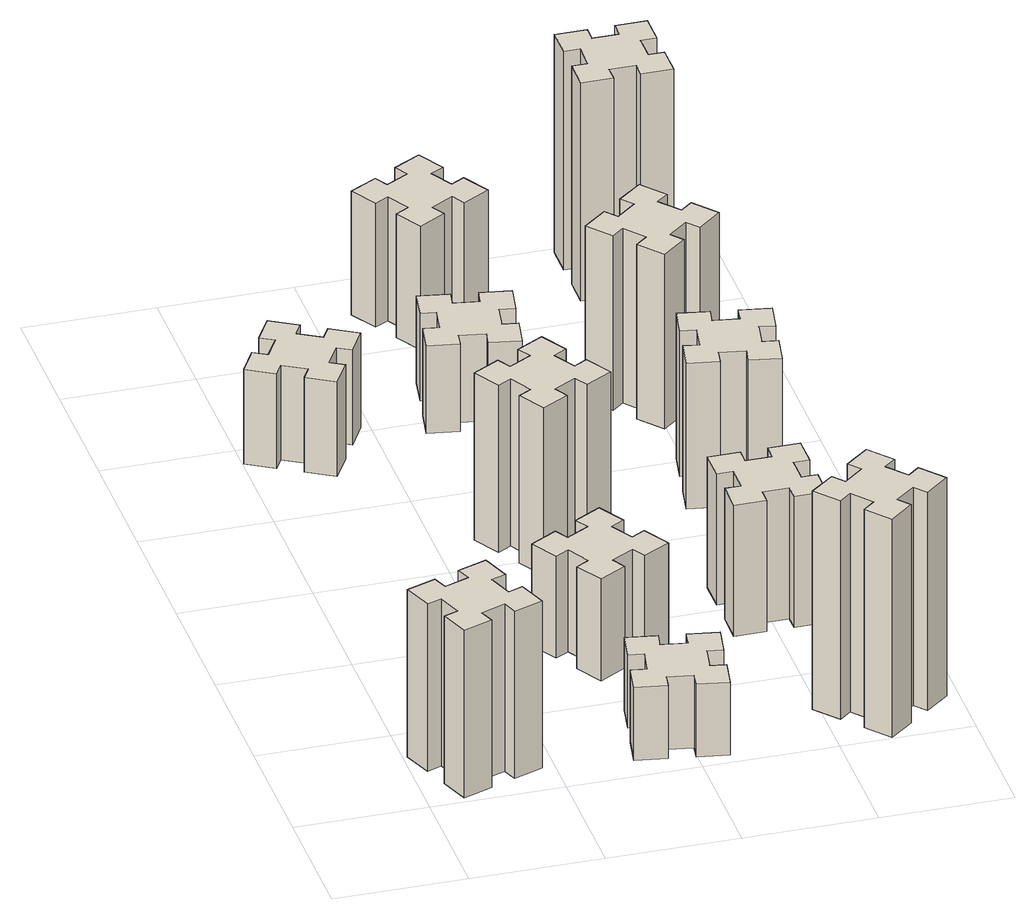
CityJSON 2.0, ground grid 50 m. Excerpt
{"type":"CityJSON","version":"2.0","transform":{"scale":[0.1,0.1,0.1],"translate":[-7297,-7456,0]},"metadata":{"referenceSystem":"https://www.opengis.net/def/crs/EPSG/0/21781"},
"CityObjects":{
"building1":{"type":"Building","attributes":{"class":"1000","function":"1000","usage":"1000","yearOfConstruction":2016,"roofType":"1000","measuredHeight":69,"storeysAboveGround":30,"storeysBelowGround":0},"geometry":[{"type":"Solid","lod":"1","boundaries":[[[[0,1,2,3,4,5,6,7,8,9,10,11,12,13,14,15,16,17,18,19]],[[17,16,20,21]],[[16,15,22,20]],[[15,14,23,22]],[[14,13,24,23]],[[13,12,25,24]],[[12,11,26,25]],[[11,10,27,26]],[[10,9,28,27]],[[9,8,29,28]],[[8,7,30,29]],[[7,6,31,30]],[[6,5,32,31]],[[5,4,33,32]],[[4,3,34,33]],[[3,2,35,34]],[[2,1,36,35]],[[1,0,37,36]],[[0,19,38,37]],[[19,18,39,38]],[[18,17,21,39]],[[24,25,26,27,28,29,30,31,32,33,34,35,36,37,38,39,21,20,22,23]]]]}]},
"building2":{"type":"Building","attributes":{"class":"1000","function":"1000","usage":"1000","yearOfConstruction":2016,"roofType":"1000","measuredHeight":39,"storeysAboveGround":30,"storeysBelowGround":0},"geometry":[{"type":"Solid","lod":"1","boundaries":[[[[40,41,42,43,44,45,46,47,48,49,50,51,52,53,54,55,56,57,58,59]],[[57,56,60,61]],[[56,55,62,60]],[[55,54,63,62]],[[54,53,64,63]],[[53,52,65,64]],[[52,51,66,65]],[[51,50,67,66]],[[50,49,68,67]],[[49,48,69,68]],[[48,47,70,69]],[[47,46,71,70]],[[46,45,72,71]],[[45,44,73,72]],[[44,43,74,73]],[[43,42,75,74]],[[42,41,76,75]],[[41,40,77,76]],[[40,59,78,77]],[[59,58,79,78]],[[58,57,61,79]],[[64,65,66,67,68,69,70,71,72,73,74,75,76,77,78,79,61,60,62,63]]]]}]},
"building3":{"type":"Building","attributes":{"class":"1000","function":"1000","usage":"1000","yearOfConstruction":2016,"roofType":"1000","measuredHeight":30,"storeysAboveGround":30,"storeysBelowGround":0},"geometry":[{"type":"Solid","lod":"1","boundaries":[[[[80,81,82,83,84,85,86,87,88,89,90,91,92,93,94,95,96,97,98,99]],[[97,96,100,101]],[[96,95,102,100]],[[95,94,103,102]],[[94,93,104,103]],[[93,92,105,104]],[[92,91,106,105]],[[91,90,107,106]],[[90,89,108,107]],[[89,88,109,108]],[[88,87,110,109]],[[87,86,111,110]],[[86,85,112,111]],[[85,84,113,112]],[[84,83,114,113]],[[83,82,115,114]],[[82,81,116,115]],[[81,80,117,116]],[[80,99,118,117]],[[99,98,119,118]],[[98,97,101,119]],[[104,105,106,107,108,109,110,111,112,113,114,115,116,117,118,119,101,100,102,103]]]]}]},
"building4":{"type":"Building","attributes":{"class":"1000","function":"1000","usage":"1000","yearOfConstruction":2016,"roofType":"1000","measuredHeight":42,"storeysAboveGround":30,"storeysBelowGround":0},"geometry":[{"type":"Solid","lod":"1","boundaries":[[[[120,121,122,123,124,125,126,127,128,129,130,131,132,133,134,135,136,137,138,139]],[[137,136,140,141]],[[136,135,142,140]],[[135,134,143,142]],[[134,133,144,143]],[[133,132,145,144]],[[132,131,146,145]],[[131,130,147,146]],[[130,129,148,147]],[[129,128,149,148]],[[128,127,150,149]],[[127,126,151,150]],[[126,125,152,151]],[[125,124,153,152]],[[124,123,154,153]],[[123,122,155,154]],[[122,121,156,155]],[[121,120,157,156]],[[120,139,158,157]],[[139,138,159,158]],[[138,137,141,159]],[[144,145,146,147,148,149,150,151,152,153,154,155,156,157,158,159,141,140,142,143]]]]}]},
"building5":{"type":"Building","attributes":{"class":"1000","function":"1000","usage":"1000","yearOfConstruction":2016,"roofType":"1000","measuredHeight":69,"storeysAboveGround":30,"storeysBelowGround":0},"geometry":[{"type":"Solid","lod":"1","boundaries":[[[[160,161,162,163,164,165,166,167,168,169,170,171,172,173,174,175,176,177,178,179]],[[177,176,180,181]],[[176,175,182,180]],[[175,174,183,182]],[[174,173,184,183]],[[173,172,185,184]],[[172,171,186,185]],[[171,170,187,186]],[[170,169,188,187]],[[169,168,189,188]],[[168,167,190,189]],[[167,166,191,190]],[[166,165,192,191]],[[165,164,193,192]],[[164,163,194,193]],[[163,162,195,194]],[[162,161,196,195]],[[161,160,197,196]],[[160,179,198,197]],[[179,178,199,198]],[[178,177,181,199]],[[184,185,186,187,188,189,190,191,192,193,194,195,196,197,198,199,181,180,182,183]]]]}]},
"building6":{"type":"Building","attributes":{"class":"1000","function":"1000","usage":"1000","yearOfConstruction":2016,"roofType":"1000","measuredHeight":36,"storeysAboveGround":30,"storeysBelowGround":0},"geometry":[{"type":"Solid","lod":"1","boundaries":[[[[200,201,202,203,204,205,206,207,208,209,210,211,212,213,214,215,216,217,218,219]],[[217,216,220,221]],[[216,215,222,220]],[[215,214,223,222]],[[214,213,224,223]],[[213,212,225,224]],[[212,211,226,225]],[[211,210,227,226]],[[210,209,228,227]],[[209,208,229,228]],[[208,207,230,229]],[[207,206,231,230]],[[206,205,232,231]],[[205,204,233,232]],[[204,203,234,233]],[[203,202,235,234]],[[202,201,236,235]],[[201,200,237,236]],[[200,219,238,237]],[[219,218,239,238]],[[218,217,221,239]],[[224,225,226,227,228,229,230,231,232,233,234,235,236,237,238,239,221,220,222,223]]]]}]},
"building7":{"type":"Building","attributes":{"class":"1000","function":"1000","usage":"1000","yearOfConstruction":2016,"roofType":"1000","measuredHeight":90,"storeysAboveGround":30,"storeysBelowGround":0},"geometry":[{"type":"Solid","lod":"1","boundaries":[[[[240,241,242,243,244,245,246,247,248,249,250,251,252,253,254,255,256,257,258,259]],[[257,256,260,261]],[[256,255,262,260]],[[255,254,263,262]],[[254,253,264,263]],[[253,252,265,264]],[[252,251,266,265]],[[251,250,267,266]],[[250,249,268,267]],[[249,248,269,268]],[[248,247,270,269]],[[247,246,271,270]],[[246,245,272,271]],[[245,244,273,272]],[[244,243,274,273]],[[243,242,275,274]],[[242,241,276,275]],[[241,240,277,276]],[[240,259,278,277]],[[259,258,279,278]],[[258,257,261,279]],[[264,265,266,267,268,269,270,271,272,273,274,275,276,277,278,279,261,260,262,263]]]]}]},
"building8":{"type":"Building","attributes":{"class":"1000","function":"1000","usage":"1000","yearOfConstruction":2016,"roofType":"1000","measuredHeight":54,"storeysAboveGround":30,"storeysBelowGround":0},"geometry":[{"type":"Solid","lod":"1","boundaries":[[[[280,281,282,283,284,285,286,287,288,289,290,291,292,293,294,295,296,297,298,299]],[[297,296,300,301]],[[296,295,302,300]],[[295,294,303,302]],[[294,293,304,303]],[[293,292,305,304]],[[292,291,306,305]],[[291,290,307,306]],[[290,289,308,307]],[[289,288,309,308]],[[288,287,310,309]],[[287,286,311,310]],[[286,285,312,311]],[[285,284,313,312]],[[284,283,314,313]],[[283,282,315,314]],[[282,281,316,315]],[[281,280,317,316]],[[280,299,318,317]],[[299,298,319,318]],[[298,297,301,319]],[[304,305,306,307,308,309,310,311,312,313,314,315,316,317,318,319,301,300,302,303]]]]}]},
"building9":{"type":"Building","attributes":{"class":"1000","function":"1000","usage":"1000","yearOfConstruction":2016,"roofType":"1000","measuredHeight":51,"storeysAboveGround":30,"storeysBelowGround":0},"geometry":[{"type":"Solid","lod":"1","boundaries":[[[[320,321,322,323,324,325,326,327,328,329,330,331,332,333,334,335,336,337,338,339]],[[337,336,340,341]],[[336,335,342,340]],[[335,334,343,342]],[[334,333,344,343]],[[333,332,345,344]],[[332,331,346,345]],[[331,330,347,346]],[[330,329,348,347]],[[329,328,349,348]],[[328,327,350,349]],[[327,326,351,350]],[[326,325,352,351]],[[325,324,353,352]],[[324,323,354,353]],[[323,322,355,354]],[[322,321,356,355]],[[321,320,357,356]],[[320,339,358,357]],[[339,338,359,358]],[[338,337,341,359]],[[344,345,346,347,348,349,350,351,352,353,354,355,356,357,358,359,341,340,342,343]]]]}]},
"building10":{"type":"Building","attributes":{"class":"1000","function":"1000","usage":"1000","yearOfConstruction":2016,"roofType":"1000","measuredHeight":60,"storeysAboveGround":30,"storeysBelowGround":0},"geometry":[{"type":"Solid","lod":"1","boundaries":[[[[360,361,362,363,364,365,366,367,368,369,370,371,372,373,374,375,376,377,378,379]],[[377,376,380,381]],[[376,375,382,380]],[[375,374,383,382]],[[374,373,384,383]],[[373,372,385,384]],[[372,371,386,385]],[[371,370,387,386]],[[370,369,388,387]],[[369,368,389,388]],[[368,367,390,389]],[[367,366,391,390]],[[366,365,392,391]],[[365,364,393,392]],[[364,363,394,393]],[[363,362,395,394]],[[362,361,396,395]],[[361,360,397,396]],[[360,379,398,397]],[[379,378,399,398]],[[378,377,381,399]],[[384,385,386,387,388,389,390,391,392,393,394,395,396,397,398,399,381,380,382,383]]]]}]},
"building11":{"type":"Building","attributes":{"class":"1000","function":"1000","usage":"1000","yearOfConstruction":2016,"roofType":"1000","measuredHeight":72,"storeysAboveGround":30,"storeysBelowGround":0},"geometry":[{"type":"Solid","lod":"1","boundaries":[[[[400,401,402,403,404,405,406,407,408,409,410,411,412,413,414,415,416,417,418,419]],[[417,416,420,421]],[[416,415,422,420]],[[415,414,423,422]],[[414,413,424,423]],[[413,412,425,424]],[[412,411,426,425]],[[411,410,427,426]],[[410,409,428,427]],[[409,408,429,428]],[[408,407,430,429]],[[407,406,431,430]],[[406,405,432,431]],[[405,404,433,432]],[[404,403,434,433]],[[403,402,435,434]],[[402,401,436,435]],[[401,400,437,436]],[[400,419,438,437]],[[419,418,439,438]],[[418,417,421,439]],[[424,425,426,427,428,429,430,431,432,433,434,435,436,437,438,439,421,420,422,423]]]]}]},
"building12":{"type":"Building","attributes":{"class":"1000","function":"1000","usage":"1000","yearOfConstruction":2016,"roofType":"1000","measuredHeight":90,"storeysAboveGround":30,"storeysBelowGround":0},"geometry":[{"type":"Solid","lod":"1","boundaries":[[[[440,441,442,443,444,445,446,447,448,449,450,451,452,453,454,455,456,457,458,459]],[[457,456,460,461]],[[456,455,462,460]],[[455,454,463,462]],[[454,453,464,463]],[[453,452,465,464]],[[452,451,466,465]],[[451,450,467,466]],[[450,449,468,467]],[[449,448,469,468]],[[448,447,470,469]],[[447,446,471,470]],[[446,445,472,471]],[[445,444,473,472]],[[444,443,474,473]],[[443,442,475,474]],[[442,441,476,475]],[[441,440,477,476]],[[440,459,478,477]],[[459,458,479,478]],[[458,457,461,479]],[[464,465,466,467,468,469,470,471,472,473,474,475,476,477,478,479,461,460,462,463]]]]}]}
},
"vertices":[
[245,366,0],[151,332,0],[130,388,0],[17,347,0],[59,234,0],[115,255,0],[149,161,0],[93,140,0],[134,27,0],[247,69,0],[226,125,0],[320,159,0],[340,103,0],[453,144,0],[412,257,0],[356,236,0],[322,330,0],[378,350,0],[337,463,0],[224,422,0],[322,330,690],[378,350,690],[356,236,690],[412,257,690],[453,144,690],[340,103,690],[320,159,690],[226,125,690],[247,69,690],[134,27,690],[93,140,690],[149,161,690],[115,255,690],[59,234,690],[17,347,690],[130,388,690],[151,332,690],[245,366,690],[224,422,690],[337,463,690],
[306,2367,0],[356,2454,0],[408,2424,0],[468,2528,0],[364,2588,0],[334,2536,0],[247,2586,0],[277,2638,0],[173,2698,0],[113,2594,0],[165,2564,0],[115,2477,0],[63,2507,0],[3,2403,0],[107,2343,0],[137,2395,0],[224,2345,0],[194,2293,0],[298,2233,0],[358,2337,0],[224,2345,390],[194,2293,390],[137,2395,390],[107,2343,390],[3,2403,390],[63,2507,390],[115,2477,390],[165,2564,390],[113,2594,390],[173,2698,390],[277,2638,390],[247,2586,390],[334,2536,390],[364,2588,390],[468,2528,390],[408,2424,390],[356,2454,390],[306,2367,390],[358,2337,390],[298,2233,390],
[876,314,0],[858,215,0],[799,226,0],[778,107,0],[897,87,0],[907,146,0],[1005,128,0],[995,69,0],[1113,48,0],[1134,167,0],[1075,177,0],[1092,275,0],[1151,265,0],[1172,383,0],[1054,404,0],[1044,345,0],[945,362,0],[956,421,0],[837,442,0],[817,324,0],[945,362,300],[956,421,300],[1044,345,300],[1054,404,300],[1172,383,300],[1151,265,300],[1092,275,300],[1075,177,300],[1134,167,300],[1113,48,300],[995,69,300],[1005,128,300],[907,146,300],[897,87,300],[778,107,300],[799,226,300],[858,215,300],[876,314,300],[817,324,300],[837,442,300],
[864,1006,0],[777,956,0],[747,1008,0],[643,948,0],[703,844,0],[755,874,0],[805,787,0],[753,757,0],[813,653,0],[917,713,0],[887,765,0],[974,815,0],[1004,763,0],[1108,823,0],[1048,927,0],[996,897,0],[946,984,0],[998,1014,0],[938,1118,0],[834,1058,0],[946,984,420],[998,1014,420],[996,897,420],[1048,927,420],[1108,823,420],[1004,763,420],[974,815,420],[887,765,420],[917,713,420],[813,653,420],[753,757,420],[805,787,420],[755,874,420],[703,844,420],[643,948,420],[747,1008,420],[777,956,420],[864,1006,420],[834,1058,420],[938,1118,420],
[755,1614,0],[805,1527,0],[753,1497,0],[813,1393,0],[917,1453,0],[887,1505,0],[974,1555,0],[1004,1503,0],[1108,1563,0],[1048,1667,0],[996,1637,0],[946,1724,0],[998,1754,0],[938,1858,0],[834,1798,0],[864,1746,0],[777,1696,0],[747,1748,0],[643,1688,0],[703,1584,0],[777,1696,690],[747,1748,690],[864,1746,690],[834,1798,690],[938,1858,690],[998,1754,690],[946,1724,690],[996,1637,690],[1048,1667,690],[1108,1563,690],[1004,1503,690],[974,1555,690],[887,1505,690],[917,1453,690],[813,1393,690],[753,1497,690],[805,1527,690],[755,1614,690],[703,1584,690],[643,1688,690],
[944,2665,0],[845,2682,0],[856,2741,0],[737,2762,0],[717,2644,0],[776,2634,0],[758,2535,0],[699,2546,0],[678,2427,0],[797,2407,0],[807,2466,0],[905,2448,0],[895,2389,0],[1013,2368,0],[1034,2487,0],[975,2497,0],[992,2595,0],[1051,2585,0],[1072,2703,0],[954,2724,0],[992,2595,360],[1051,2585,360],[975,2497,360],[1034,2487,360],[1013,2368,360],[895,2389,360],[905,2448,360],[807,2466,360],[797,2407,360],[678,2427,360],[699,2546,360],[758,2535,360],[776,2634,360],[717,2644,360],[737,2762,360],[856,2741,360],[845,2682,360],[944,2665,360],[954,2724,360],[1072,2703,360],
[1748,129,0],[1824,193,0],[1863,147,0],[1955,224,0],[1878,316,0],[1832,278,0],[1767,354,0],[1813,393,0],[1736,485,0],[1644,408,0],[1683,362,0],[1606,297,0],[1568,343,0],[1476,266,0],[1553,174,0],[1599,213,0],[1663,136,0],[1617,98,0],[1694,6,0],[1786,83,0],[1663,136,900],[1617,98,900],[1599,213,900],[1553,174,900],[1476,266,900],[1568,343,900],[1606,297,900],[1683,362,900],[1644,408,900],[1736,485,900],[1813,393,900],[1767,354,900],[1832,278,900],[1878,316,900],[1955,224,900],[1863,147,900],[1824,193,900],[1748,129,900],[1786,83,900],[1694,6,900],
[1465,875,0],[1565,875,0],[1565,815,0],[1685,815,0],[1685,935,0],[1625,935,0],[1625,1035,0],[1685,1035,0],[1685,1155,0],[1565,1155,0],[1565,1095,0],[1465,1095,0],[1465,1155,0],[1345,1155,0],[1345,1035,0],[1405,1035,0],[1405,935,0],[1345,935,0],[1345,815,0],[1465,815,0],[1405,935,540],[1345,935,540],[1405,1035,540],[1345,1035,540],[1345,1155,540],[1465,1155,540],[1465,1095,540],[1565,1095,540],[1565,1155,540],[1685,1155,540],[1685,1035,540],[1625,1035,540],[1625,935,540],[1685,935,540],[1685,815,540],[1565,815,540],[1565,875,540],[1465,875,540],[1465,815,540],[1345,815,540],
[996,3217,0],[946,3304,0],[998,3334,0],[938,3438,0],[834,3378,0],[864,3326,0],[777,3276,0],[747,3328,0],[643,3268,0],[703,3164,0],[755,3194,0],[805,3107,0],[753,3077,0],[813,2973,0],[917,3033,0],[887,3085,0],[974,3135,0],[1004,3083,0],[1108,3143,0],[1048,3247,0],[974,3135,510],[1004,3083,510],[887,3085,510],[917,3033,510],[813,2973,510],[753,3077,510],[805,3107,510],[755,3194,510],[703,3164,510],[643,3268,510],[747,3328,510],[777,3276,510],[864,3326,510],[834,3378,510],[938,3438,510],[998,3334,510],[946,3304,510],[996,3217,510],[1048,3247,510],[1108,3143,510],
[1547,1726,0],[1645,1708,0],[1635,1649,0],[1753,1628,0],[1774,1747,0],[1715,1757,0],[1732,1855,0],[1791,1845,0],[1812,1963,0],[1694,1984,0],[1684,1925,0],[1585,1942,0],[1596,2001,0],[1477,2022,0],[1457,1904,0],[1516,1894,0],[1498,1795,0],[1439,1806,0],[1418,1687,0],[1537,1667,0],[1498,1795,600],[1439,1806,600],[1516,1894,600],[1457,1904,600],[1477,2022,600],[1596,2001,600],[1585,1942,600],[1684,1925,600],[1694,1984,600],[1812,1963,600],[1791,1845,600],[1732,1855,600],[1715,1757,600],[1774,1747,600],[1753,1628,600],[1635,1649,600],[1645,1708,600],[1547,1726,600],[1537,1667,600],[1418,1687,600],
[1399,2433,0],[1463,2356,0],[1417,2318,0],[1494,2226,0],[1586,2303,0],[1548,2349,0],[1624,2413,0],[1663,2367,0],[1755,2444,0],[1678,2536,0],[1632,2498,0],[1567,2574,0],[1613,2613,0],[1536,2705,0],[1444,2628,0],[1483,2582,0],[1406,2517,0],[1368,2563,0],[1276,2486,0],[1353,2394,0],[1406,2517,720],[1368,2563,720],[1483,2582,720],[1444,2628,720],[1536,2705,720],[1613,2613,720],[1567,2574,720],[1632,2498,720],[1678,2536,720],[1755,2444,720],[1663,2367,720],[1624,2413,720],[1548,2349,720],[1586,2303,720],[1494,2226,720],[1417,2318,720],[1463,2356,720],[1399,2433,720],[1353,2394,720],[1276,2486,720],
[1565,3195,0],[1665,3195,0],[1665,3135,0],[1785,3135,0],[1785,3255,0],[1725,3255,0],[1725,3355,0],[1785,3355,0],[1785,3475,0],[1665,3475,0],[1665,3415,0],[1565,3415,0],[1565,3475,0],[1445,3475,0],[1445,3355,0],[1505,3355,0],[1505,3255,0],[1445,3255,0],[1445,3135,0],[1565,3135,0],[1505,3255,900],[1445,3255,900],[1505,3355,900],[1445,3355,900],[1445,3475,900],[1565,3475,900],[1565,3415,900],[1665,3415,900],[1665,3475,900],[1785,3475,900],[1785,3355,900],[1725,3355,900],[1725,3255,900],[1785,3255,900],[1785,3135,900],[1665,3135,900],[1665,3195,900],[1565,3195,900],[1565,3135,900],[1445,3135,900]
]}
